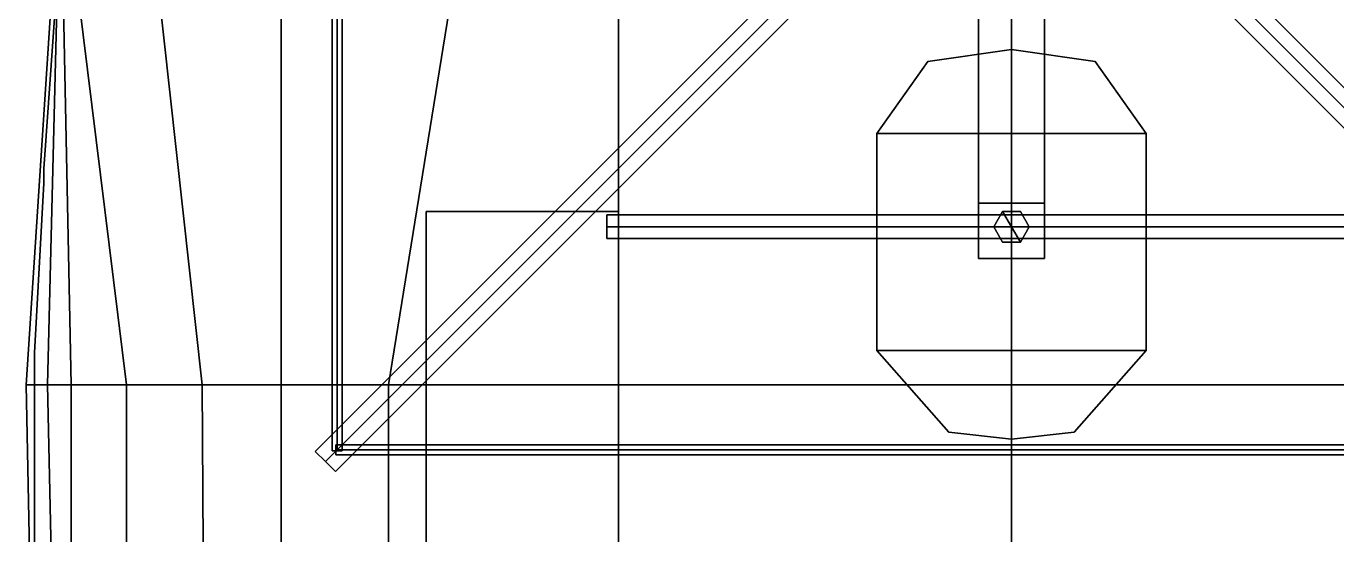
# Model space of a CAD drawing. Extents: x -9.3 to 9.3, y -48 to 46.6.
# Drawn here: x -8.35 to 2.76, y -5.72 to -1.41 of the extents above; entities that cross this region are included whole.
import ezdxf

# ---------------------------------------------------------------- set-up
doc = ezdxf.new("R2010")
doc.units = 0
doc.layers.get('0').update_dxf_attribs({"linetype": 'CONTINUOUS'})
doc.layers.add('RAILINGS', color=6, linetype='CONTINUOUS')
doc.layers.add('SUPERSTRUCTURE', color=3, linetype='CONTINUOUS')

msp = doc.modelspace()

# ---------------------------------------------------------------- linework, layer by layer
for points in [[(0, -3.11, 35.21), (0, -1.618, 34.304), (0, 29.4, 16.5), (0, 29.44, 16.56)], [(0, 29.44, 16.56), (0, 29.4, 16.5), (0, -1.618, 34.304), (0, -3.11, 35.21)], [(0, 28.94, 15.74), (0, 28.89, 15.7), (0, -3.11, 35.16), (0, -3.11, 35.21)], [(0, -3.11, 35.21), (0, -3.11, 35.16), (0, 28.89, 15.7), (0, 28.94, 15.74)], [(-8.06, 0, 3.52), (-8.06, 0, 0.05), (-8.17, -4.45, 0.05), (-8.35, -4.45, 3.34)], [(8.06, 0, 3.52), (-8.06, 0, 3.52), (-8.35, -4.45, 3.34), (8.35, -4.45, 3.34)], [(-8.06, 0, 0.05), (-8.06, 0, -1.85), (-7.97, -4.45, -1.85), (-8.17, -4.45, 0.05)], [(-8.06, 0, -1.85), (-8.05, 0, -2.91), (-7.5, -4.45, -3.41), (-7.97, -4.45, -1.85)], [(-8.05, 0, -2.91), (-7.35, 0, -3.97), (-6.86, -4.45, -3.97), (-7.5, -4.45, -3.41)], [(-7.35, 0, -3.97), (-6.19, 0, -4.29), (-6.19, -4.45, -4.29), (-6.86, -4.45, -3.97)], [(-6.19, 0, -4.29), (-4.56, 0, -4.44), (-5.28, -4.45, -4.44), (-6.19, -4.45, -4.29)], [(0, -4.45, -4.44), (-5.28, -4.45, -4.44), (-4.56, 0, -4.44), (0, 0, -4.44)], [(0, 0, -4.44), (4.56, 0, -4.44), (5.28, -4.45, -4.44), (0, -4.45, -4.44)], [(0, -31.99, 13.42), (0, -31.94, 13.38), (0, -3.11, 35.16), (0, -3.11, 35.21)], [(0, -3.11, 35.21), (0, -3.11, 35.16), (0, -31.94, 13.38), (0, -31.99, 13.42)], [(0, -3.11, 35.21), (0, -4.378, 34.253), (0, -32.45, 14.18), (0, -32.49, 14.24)], [(0, -32.49, 14.24), (0, -32.45, 14.18), (0, -4.378, 34.253), (0, -3.11, 35.21)], [(-8.35, -4.45, 3.34), (-8.17, -4.45, 0.05), (-8.07, -8.97, 0.05), (-8.26, -8.97, 3.34)], [(8.35, -4.45, 3.34), (-8.35, -4.45, 3.34), (-8.26, -8.97, 3.34), (8.26, -8.97, 3.34)], [(-8.17, -4.45, 0.05), (-7.97, -4.45, -1.85), (-7.97, -8.97, -1.85), (-8.07, -8.97, 0.05)], [(-7.97, -4.45, -1.85), (-7.5, -4.45, -3.41), (-7.5, -8.97, -2.88), (-7.97, -8.97, -1.85)], [(-7.5, -4.45, -3.41), (-6.86, -4.45, -3.97), (-6.83, -8.97, -3.58), (-7.5, -8.97, -2.88)], [(-6.86, -4.45, -3.97), (-6.19, -4.45, -4.29), (-6.19, -8.97, -4.07), (-6.83, -8.97, -3.58)], [(-6.19, -4.45, -4.29), (-5.28, -4.45, -4.44), (-5.28, -8.97, -4.44), (-6.19, -8.97, -4.07)], [(0, -8.97, -4.44), (-5.28, -8.97, -4.44), (-5.28, -4.45, -4.44), (0, -4.45, -4.44)], [(0, -4.45, -4.44), (5.28, -4.45, -4.44), (5.28, -8.97, -4.44), (0, -8.97, -4.44)]]:
    msp.add_3dface(points)
at = {"layer": 'RAILINGS'}
for points in [[(-3.33, -0.19, 9.05), (-3.33, -0.19, 9.17), (-3.33, -2.33, 9.17), (-3.33, -2.33, 9.05)], [(-3.33, -2.33, 9.05), (-3.33, -2.33, 9.17), (-3.33, -0.19, 9.17), (-3.33, -0.19, 9.05)], [(-3.33, -2.33, 8.57), (-3.33, -2.33, 8.69), (-3.33, -0.19, 8.69), (-3.33, -0.19, 8.57)], [(-3.33, -0.19, 8.57), (-3.33, -0.19, 8.69), (-3.33, -2.33, 8.69), (-3.33, -2.33, 8.57)], [(-0.28, -2.79, 23.35), (-0.28, -2.79, 23.47), (-0.28, -0.38, 23.47), (-0.28, -0.38, 23.35)], [(-0.28, -0.38, 23.35), (-0.28, -0.38, 23.47), (-0.28, -2.79, 23.47), (-0.28, -2.79, 23.35)], [(-0.28, -0.38, 22.78), (-0.28, -0.38, 22.9), (-0.28, -2.79, 22.9), (-0.28, -2.79, 22.78)], [(-0.28, -2.79, 22.78), (-0.28, -2.79, 22.9), (-0.28, -0.38, 22.9), (-0.28, -0.38, 22.78)], [(0.28, -2.79, 22.78), (0.28, -2.79, 22.9), (0.28, -0.38, 22.9), (0.28, -0.38, 22.78)], [(0.28, -0.38, 22.78), (0.28, -0.38, 22.9), (0.28, -2.79, 22.9), (0.28, -2.79, 22.78)], [(0.28, -0.38, 23.35), (0.28, -0.38, 23.47), (0.28, -2.79, 23.47), (0.28, -2.79, 23.35)], [(0.28, -2.79, 23.35), (0.28, -2.79, 23.47), (0.28, -0.38, 23.47), (0.28, -0.38, 23.35)], [(-8.1, -1.18, 4.53), (-8.1, -1.18, 4.65), (-8.2, -2.62, 4.54), (-8.2, -2.62, 4.42)], [(-8.2, -2.62, 4.42), (-8.2, -2.62, 4.54), (-8.1, -1.18, 4.65), (-8.1, -1.18, 4.53)], [(-8.2, -2.62, 3.8), (-8.2, -2.62, 3.92), (-8.1, -1.18, 4.03), (-8.1, -1.18, 3.91)], [(-8.1, -1.18, 3.91), (-8.1, -1.18, 4.03), (-8.2, -2.62, 3.92), (-8.2, -2.62, 3.8)], [(-0.28, -1.84, 22.41), (-0.28, -1.72, 22.41), (-0.28, -1.72, 23.35), (-0.28, -1.84, 23.35)], [(-0.28, -1.84, 23.35), (-0.28, -1.72, 23.35), (-0.28, -1.72, 22.41), (-0.28, -1.84, 22.41)], [(0.28, -1.84, 23.35), (0.28, -1.72, 23.35), (0.28, -1.72, 22.41), (0.28, -1.84, 22.41)], [(0.28, -1.84, 22.41), (0.28, -1.72, 22.41), (0.28, -1.72, 23.35), (0.28, -1.84, 23.35)], [(-3.33, -2.45, 9.17), (-3.33, -2.33, 9.17), (-3.33, -2.33, 8.09), (-3.33, -2.45, 8.09)], [(-3.33, -2.45, 8.09), (-3.33, -2.33, 8.09), (-3.33, -2.33, 9.17), (-3.33, -2.45, 9.17)], [(-3.33, -2.45, 9.05), (-3.33, -2.45, 9.17), (-3.33, -4.67, 9.1), (-3.33, -4.67, 8.98)], [(-3.33, -4.67, 8.98), (-3.33, -4.67, 9.1), (-3.33, -2.45, 9.17), (-3.33, -2.45, 9.05)], [(-3.33, -4.67, 8.5), (-3.33, -4.67, 8.62), (-3.33, -2.45, 8.69), (-3.33, -2.45, 8.57)], [(-3.33, -2.45, 8.57), (-3.33, -2.45, 8.69), (-3.33, -4.67, 8.62), (-3.33, -4.67, 8.5)], [(-8.2, -2.74, 4.54), (-8.2, -2.62, 4.54), (-8.2, -2.62, 3.41), (-8.2, -2.74, 3.4)], [(-8.2, -2.74, 3.4), (-8.2, -2.62, 3.41), (-8.2, -2.62, 4.54), (-8.2, -2.74, 4.54)], [(-8.2, -2.74, 4.42), (-8.2, -2.74, 4.54), (-8.28, -4.18, 4.54), (-8.28, -4.18, 4.42)], [(-8.28, -4.18, 4.42), (-8.28, -4.18, 4.54), (-8.2, -2.74, 4.54), (-8.2, -2.74, 4.42)], [(-8.28, -4.18, 3.8), (-8.28, -4.18, 3.92), (-8.2, -2.74, 3.92), (-8.2, -2.74, 3.8)], [(-8.2, -2.74, 3.8), (-8.2, -2.74, 3.92), (-8.28, -4.18, 3.92), (-8.28, -4.18, 3.8)], [(-0.28, -2.91, 22.41), (-0.28, -2.79, 22.41), (-0.28, -2.79, 23.47), (-0.28, -2.91, 23.47)], [(-0.28, -2.91, 23.47), (-0.28, -2.79, 23.47), (-0.28, -2.79, 22.41), (-0.28, -2.91, 22.41)], [(0.28, -2.91, 23.47), (0.28, -2.79, 23.47), (0.28, -2.79, 22.41), (0.28, -2.91, 22.41)], [(0.28, -2.91, 22.41), (0.28, -2.79, 22.41), (0.28, -2.79, 23.47), (0.28, -2.91, 23.47)], [(-0.28, -2.91, 23.35), (-0.28, -2.91, 23.47), (0.28, -2.91, 23.47), (0.28, -2.91, 23.35)], [(0.28, -2.91, 23.35), (0.28, -2.91, 23.47), (-0.28, -2.91, 23.47), (-0.28, -2.91, 23.35)], [(-0.28, -2.91, 22.78), (-0.28, -2.91, 22.9), (0.28, -2.91, 22.9), (0.28, -2.91, 22.78)], [(0.28, -2.91, 22.78), (0.28, -2.91, 22.9), (-0.28, -2.91, 22.9), (-0.28, -2.91, 22.78)], [(-8.28, -4.3, 3.34), (-8.28, -4.18, 3.35), (-8.28, -4.18, 4.54), (-8.28, -4.3, 4.54)], [(-8.28, -4.3, 4.54), (-8.28, -4.18, 4.54), (-8.28, -4.18, 3.35), (-8.28, -4.3, 3.34)], [(-8.28, -5.72, 4.42), (-8.28, -5.72, 4.54), (-8.28, -4.3, 4.54), (-8.28, -4.3, 4.42)], [(-8.28, -4.3, 4.42), (-8.28, -4.3, 4.54), (-8.28, -5.72, 4.54), (-8.28, -5.72, 4.42)], [(-8.28, -4.3, 3.8), (-8.28, -4.3, 3.92), (-8.28, -5.72, 3.92), (-8.28, -5.72, 3.8)], [(-8.28, -5.72, 3.8), (-8.28, -5.72, 3.92), (-8.28, -4.3, 3.92), (-8.28, -4.3, 3.8)], [(-3.33, -4.79, 9.1), (-3.33, -4.67, 9.1), (-3.33, -4.67, 8.05), (-3.33, -4.79, 8.05)], [(-3.33, -4.79, 8.05), (-3.33, -4.67, 8.05), (-3.33, -4.67, 9.1), (-3.33, -4.79, 9.1)], [(-3.33, -6.76, 9.05), (-3.33, -6.76, 9.17), (-3.33, -4.79, 9.1), (-3.33, -4.79, 8.98)], [(-3.33, -4.79, 8.98), (-3.33, -4.79, 9.1), (-3.33, -6.76, 9.17), (-3.33, -6.76, 9.05)], [(-3.33, -4.79, 8.5), (-3.33, -4.79, 8.62), (-3.33, -6.76, 8.69), (-3.33, -6.76, 8.57)], [(-3.33, -6.76, 8.57), (-3.33, -6.76, 8.69), (-3.33, -4.79, 8.62), (-3.33, -4.79, 8.5)], [(-8.28, -5.84, 4.54), (-8.28, -5.72, 4.54), (-8.28, -5.72, 3.34), (-8.28, -5.84, 3.34)], [(-8.28, -5.84, 3.34), (-8.28, -5.72, 3.34), (-8.28, -5.72, 4.54), (-8.28, -5.84, 4.54)]]:
    msp.add_3dface(points, dxfattribs=at)
at = {"layer": 'SUPERSTRUCTURE'}
for points in [[(5.815, -5.1, 25.91), (5.9, -5.015, 25.79), (-5.838, 6.723, 25.79), (-5.923, 6.638, 25.91)], [(5.9, -5.015, 25.79), (5.815, -5.1, 25.67), (-5.923, 6.638, 25.67), (-5.838, 6.723, 25.79)], [(-5.815, -5.1, 25.67), (-5.9, -5.015, 25.79), (5.838, 6.723, 25.79), (5.923, 6.638, 25.67)], [(-5.9, -5.015, 25.79), (-5.815, -5.1, 25.91), (5.923, 6.638, 25.91), (5.838, 6.723, 25.79)], [(5.815, -5.1, 25.67), (5.73, -5.185, 25.79), (-6.008, 6.553, 25.79), (-5.923, 6.638, 25.67)], [(5.73, -5.185, 25.79), (5.815, -5.1, 25.91), (-5.923, 6.638, 25.91), (-6.008, 6.553, 25.79)], [(-5.815, -5.1, 25.91), (-5.73, -5.185, 25.79), (6.008, 6.553, 25.79), (5.923, 6.638, 25.91)], [(-5.73, -5.185, 25.79), (-5.815, -5.1, 25.67), (5.923, 6.638, 25.67), (6.008, 6.553, 25.79)], [(-5.715, 6.46, 25.84), (-5.758, 6.46, 25.765), (-5.758, -5.01, 25.765), (-5.715, -5.01, 25.84)], [(-5.758, 6.46, 25.765), (-5.672, 6.46, 25.765), (-5.672, -5.01, 25.765), (-5.758, -5.01, 25.765)], [(-5.672, 6.46, 25.765), (-5.715, 6.46, 25.84), (-5.715, -5.01, 25.84), (-5.672, -5.01, 25.765)], [(-3.33, 3.41, 8.19), (-3.33, 3.41, 3.48), (-3.33, -2.98, 3.36), (-3.33, -2.98, 5.74)], [(3.33, -8.63, 7.99), (3.33, 3.41, 8.19), (-3.33, 3.41, 8.19), (-3.33, -8.63, 7.99)], [(-3.33, 3.41, 8.19), (-3.33, -2.98, 5.74), (-3.33, -8.63, 5.74), (-3.33, -8.63, 7.99)], [(-0.28, -0.38, 22.41), (-0.28, -0.39, 20.93), (-0.28, -3.38, 22.08), (-0.28, -3.38, 22.41)], [(0.28, -3.38, 22.41), (0.28, -0.38, 22.41), (-0.28, -0.38, 22.41), (-0.28, -3.38, 22.41)], [(-0.28, -3.38, 22.08), (-0.28, -0.39, 20.93), (0.28, -0.39, 20.93), (0.28, -3.38, 22.08)], [(0.28, -3.38, 22.08), (0.28, -0.39, 20.93), (0.28, -0.38, 22.41), (0.28, -3.38, 22.41)], [(0, -2.32, 14.43), (0, -1.61, 14.43), (-0.71, -1.71, 14.43), (-1.14, -2.32, 14.43)], [(-0.71, -1.71, 14.43), (0, -1.61, 14.43), (0, -1.61, 8.1), (-0.71, -1.71, 8.1)], [(0.71, -1.71, 14.43), (0, -1.61, 14.43), (0, -2.32, 14.43), (1.14, -2.32, 14.43)], [(0.71, -1.71, 8.1), (0, -1.61, 8.1), (0, -1.61, 14.43), (0.71, -1.71, 14.43)], [(-1.14, -2.32, 14.43), (-0.71, -1.71, 14.43), (-0.71, -1.71, 8.1), (-1.14, -2.32, 8.09)], [(1.14, -2.32, 8.09), (0.71, -1.71, 8.1), (0.71, -1.71, 14.43), (1.14, -2.32, 14.43)], [(-1.14, -4.16, 14.43), (-1.14, -2.32, 14.43), (-1.14, -2.32, 8.09), (-1.14, -4.16, 8.06)], [(0, -4.16, 14.43), (0, -2.32, 14.43), (-1.14, -2.32, 14.43), (-1.14, -4.16, 14.43)], [(1.14, -2.32, 14.43), (0, -2.32, 14.43), (0, -4.16, 14.43), (1.14, -4.16, 14.43)], [(1.14, -4.16, 8.06), (1.14, -2.32, 8.09), (1.14, -2.32, 14.43), (1.14, -4.16, 14.43)], [(-3.33, -8.63, 5.74), (-3.33, -2.98, 5.74), (-4.96, -2.98, 5.74), (-4.96, -8.63, 5.74)], [(-3.33, -2.98, 5.74), (-3.33, -2.98, 3.36), (-4.96, -2.98, 3.36), (-4.96, -2.98, 5.74)], [(-4.96, -2.98, 5.74), (-4.96, -2.98, 3.36), (-4.96, -8.63, 3.29), (-4.96, -8.63, 5.74)], [(-0.075, -2.98, 22.41), (-0.15, -3.11, 22.41), (-0.15, -3.11, 39.66), (-0.075, -2.98, 39.66)], [(-0.15, -3.11, 39.66), (-0.075, -3.24, 39.66), (0.075, -3.24, 39.66), (-0.075, -2.98, 39.66)], [(0.075, -2.98, 22.41), (-0.075, -2.98, 22.41), (-0.075, -2.98, 39.66), (0.075, -2.98, 39.66)], [(-0.075, -2.98, 39.66), (0.075, -3.24, 39.66), (0.15, -3.11, 39.66), (0.075, -2.98, 39.66)], [(0.15, -3.11, 22.41), (0.075, -2.98, 22.41), (0.075, -2.98, 39.66), (0.15, -3.11, 39.66)], [(-3.43, -3.01, 35.18), (-3.43, -3.11, 35.28), (3.43, -3.11, 35.28), (3.43, -3.01, 35.18)], [(-3.43, -3.11, 35.08), (-3.43, -3.01, 35.18), (3.43, -3.01, 35.18), (3.43, -3.11, 35.08)], [(-3.43, -3.11, 35.08), (-3.43, -3.21, 35.18), (-3.43, -3.11, 35.28), (-3.43, -3.01, 35.18)], [(-3.43, -3.11, 35.28), (-3.43, -3.21, 35.18), (3.43, -3.21, 35.18), (3.43, -3.11, 35.28)], [(-3.43, -3.21, 35.18), (-3.43, -3.11, 35.08), (3.43, -3.11, 35.08), (3.43, -3.21, 35.18)], [(-0.15, -3.11, 22.41), (-0.075, -3.24, 22.41), (-0.075, -3.24, 39.66), (-0.15, -3.11, 39.66)], [(0.075, -3.24, 22.41), (0.15, -3.11, 22.41), (0.15, -3.11, 39.66), (0.075, -3.24, 39.66)], [(-0.075, -3.24, 22.41), (0.075, -3.24, 22.41), (0.075, -3.24, 39.66), (-0.075, -3.24, 39.66)], [(-0.28, -3.38, 22.41), (-0.28, -3.38, 22.08), (0.28, -3.38, 22.08), (0.28, -3.38, 22.41)], [(-0.53, -4.85, 14.43), (-1.14, -4.16, 14.43), (-1.14, -4.16, 8.06), (-0.53, -4.85, 8.05)], [(0, -4.91, 14.43), (0, -4.16, 14.43), (-1.14, -4.16, 14.43), (-0.53, -4.85, 14.43)], [(1.14, -4.16, 14.43), (0, -4.16, 14.43), (0, -4.91, 14.43), (0.53, -4.85, 14.43)], [(0.53, -4.85, 8.05), (1.14, -4.16, 8.06), (1.14, -4.16, 14.43), (0.53, -4.85, 14.43)], [(-0.53, -4.85, 8.05), (0, -4.91, 8.05), (0, -4.91, 14.43), (-0.53, -4.85, 14.43)], [(0.53, -4.85, 14.43), (0, -4.91, 14.43), (0, -4.91, 8.05), (0.53, -4.85, 8.05)], [(-5.725, -5.043, 25.765), (-5.725, -4.957, 25.765), (5.745, -4.957, 25.765), (5.745, -5.043, 25.765)], [(-5.725, -4.957, 25.765), (-5.725, -5, 25.84), (5.745, -5, 25.84), (5.745, -4.957, 25.765)], [(-5.9, -5.015, 25.79), (-5.815, -5.1, 25.67), (-5.73, -5.185, 25.79), (-5.815, -5.1, 25.91)], [(-5.725, -5, 25.84), (-5.725, -5.043, 25.765), (5.745, -5.043, 25.765), (5.745, -5, 25.84)]]:
    msp.add_3dface(points, dxfattribs=at)

doc.saveas('drawing.dxf')
